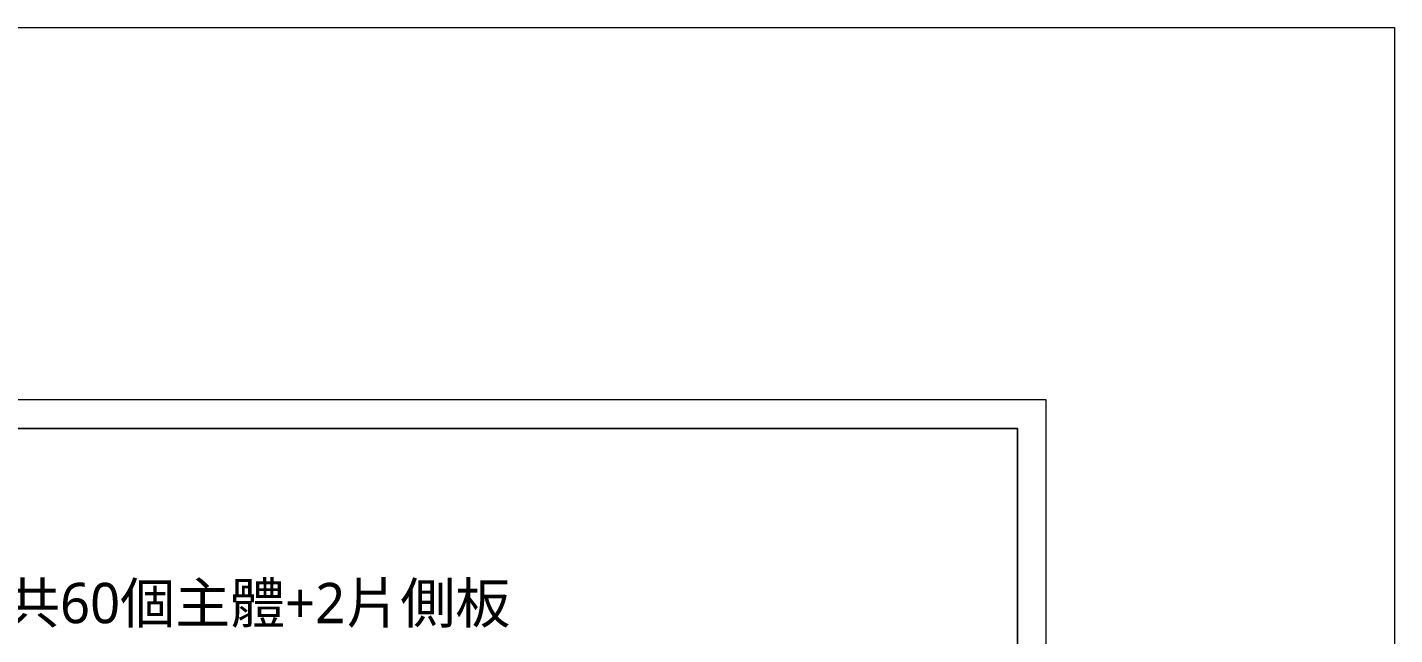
# Model space of a CAD drawing. Header units: millimetres. Extents: x 6388 to 10588, y 8 to 2978.
# Drawn here: x 9910 to 10588, y 2677 to 2978 of the extents above; entities that cross this region are included whole.
import ezdxf

# ---------------------------------------------------------------- set-up
doc = ezdxf.new("R2010")
doc.units = ezdxf.units.MM
doc.styles.add('微軟正黑體-20', font='Microsoft JhengHei.ttf', dxfattribs={"height": 20})

msp = doc.modelspace()

# ---------------------------------------------------------------- linework, layer by layer
at = {"lineweight": 5}
for p, q in [((6388.15, 2977.92, 163.19), (10588.15, 2977.92, 163.19)), ((10588.15, 2977.92, 163.19), (10588.15, 7.92, 163.19)), ((6575.18, 2779.1, 163.19), (10401.11, 2779.1, 163.19)), ((6575.18, 2779.1, 326.37), (10401.11, 2779.1, 326.37)), ((10401.11, 2779.1, 326.37), (6575.18, 2779.1, 326.37)), ((10401.11, 2779.1, 163.19), (10401.11, 399.91, 163.19)), ((10401.11, 2779.1, 326.37), (10401.11, 399.91, 326.37)), ((10401.11, 207.65, 326.37), (10401.11, 2779.1, 326.37))]:
    msp.add_line(p, q, dxfattribs=at)
at = {"color": 4, "lineweight": 5}
for p, q in [((10415.32, 2793.31, 326.37), (6560.97, 2793.31, 326.37)), ((10415.32, 193.44, 326.37), (10415.32, 2793.31, 326.37))]:
    msp.add_line(p, q, dxfattribs=at)

# ---------------------------------------------------------------- texts
at = {"lineweight": 5, "style": '微軟正黑體-20'}
msp.add_text('槽體長度30.08m，共60個主體+2片側板', height=20, dxfattribs=at).set_placement((9671.65, 2682.51))

doc.saveas('drawing.dxf')
